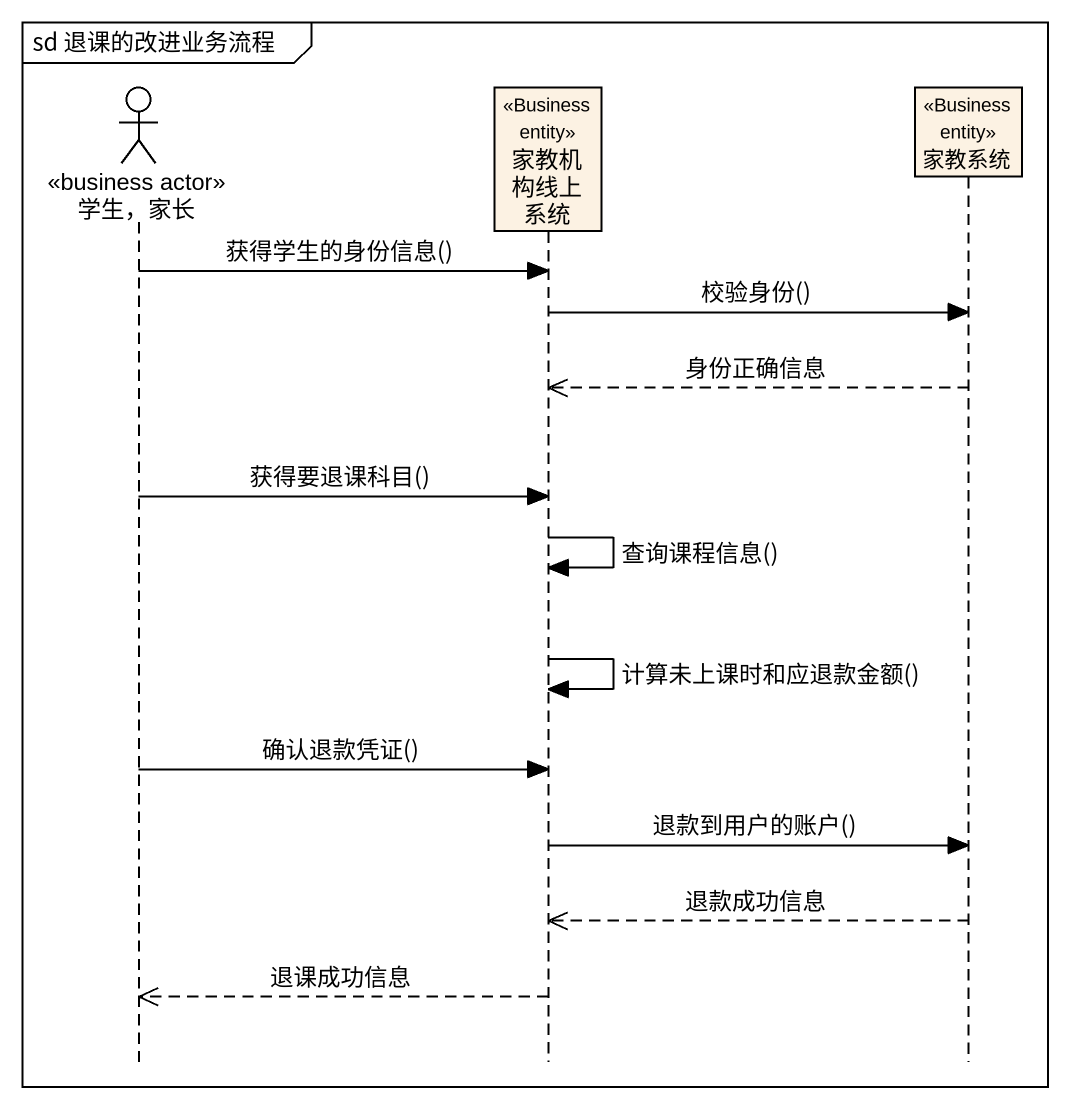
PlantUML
@startuml
mainframe sd 退课的改进业务流程
hide footbox
actor "学生，家长" as 学生_家长 <<business actor>>
participant 家教机构线上系统 <<Business entity>>
participant 家教系统 <<Business entity>>

学生_家长 -> 家教机构线上系统 : 获得学生的身份信息()
家教机构线上系统 -> 家教系统 : 校验身份()
家教系统 -->> 家教机构线上系统 : 身份正确信息
学生_家长 -> 家教机构线上系统 : 获得要退课科目()
家教机构线上系统 -> 家教机构线上系统 : 查询课程信息()
家教机构线上系统 -> 家教机构线上系统 : 计算未上课时和应退款金额()
学生_家长 -> 家教机构线上系统 : 确认退款凭证()
家教机构线上系统 -> 家教系统 : 退款到用户的账户()
家教系统 -->> 家教机构线上系统 : 退款成功信息
家教机构线上系统 -->> 学生_家长 : 退课成功信息
@enduml
